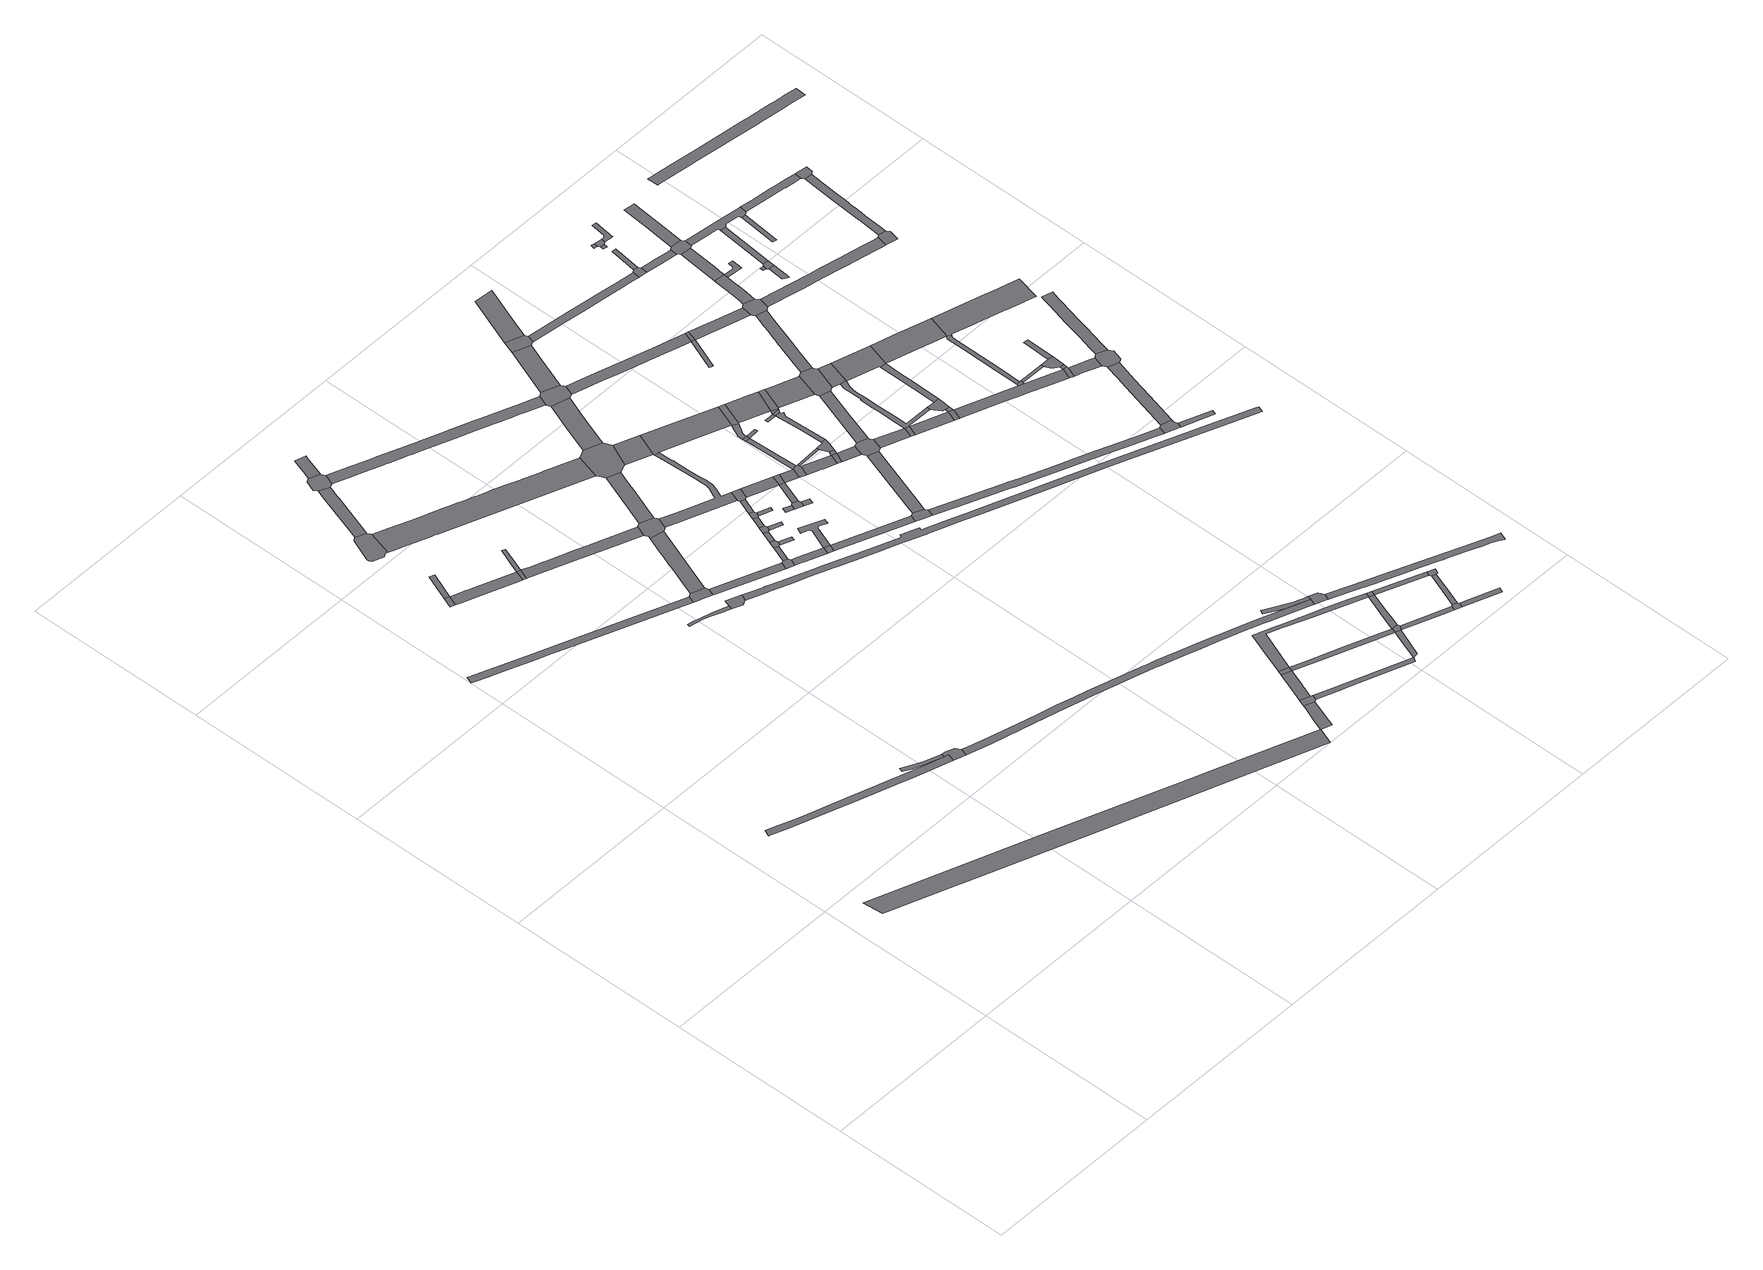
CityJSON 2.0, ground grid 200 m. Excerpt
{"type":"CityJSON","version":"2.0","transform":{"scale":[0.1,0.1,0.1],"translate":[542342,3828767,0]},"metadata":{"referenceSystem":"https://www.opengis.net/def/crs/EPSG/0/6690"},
"CityObjects":{
"road1":{"type":"Road","attributes":{"RoadStructureAttribute.sectionType":"1"},"geometry":[{"type":"MultiSurface","lod":"1","boundaries":[[[0,1,2,3,4,5,6,7,8,9,10,11,12,13,14,15,16,17,18]]]}]},
"road2":{"type":"Road","geometry":[{"type":"MultiSurface","lod":"1","boundaries":[[[19,20,21,22,23,24,25,26,27]]]}]},
"road3":{"type":"Road","geometry":[{"type":"MultiSurface","lod":"1","boundaries":[[[28,29,30,31]]]}]},
"road4":{"type":"Road","attributes":{"RoadStructureAttribute.sectionType":"1"},"geometry":[{"type":"MultiSurface","lod":"1","boundaries":[[[32,33,34,35,36,37,38,39,40,41,42]]]}]},
"road5":{"type":"Road","attributes":{"RoadStructureAttribute.sectionType":"1"},"geometry":[{"type":"MultiSurface","lod":"1","boundaries":[[[43,44,45,46,47,48,49,50,51,52,53,54,55,56,57,58,59,60,61,62]]]}]},
"road6":{"type":"Road","attributes":{"RoadStructureAttribute.sectionType":"1"},"geometry":[{"type":"MultiSurface","lod":"1","boundaries":[[[63,64,28,31]]]}]},
"road7":{"type":"Road","geometry":[{"type":"MultiSurface","lod":"1","boundaries":[[[65,66,27,26,18,17,67,68,69]]]}]},
"road8":{"type":"Road","attributes":{"RoadStructureAttribute.sectionType":"1"},"geometry":[{"type":"MultiSurface","lod":"1","boundaries":[[[70,71,72,73,74,31,30,75,76,77,78,79]]]}]},
"road9":{"type":"Road","geometry":[{"type":"MultiSurface","lod":"1","boundaries":[[[80,81,82,83,84,85,86,87,88,89,90,91,92,93,94,95,96]]]}]},
"road10":{"type":"Road","geometry":[{"type":"MultiSurface","lod":"1","boundaries":[[[79,78,97,98]]]}]},
"road11":{"type":"Road","attributes":{"RoadStructureAttribute.sectionType":"1"},"geometry":[{"type":"MultiSurface","lod":"1","boundaries":[[[99,100,80,96,101,102,103,104,105]]]}]},
"road12":{"type":"Road","attributes":{"RoadStructureAttribute.sectionType":"1"},"geometry":[{"type":"MultiSurface","lod":"1","boundaries":[[[106,107,108,109,110,111,79,98]]]}]},
"road13":{"type":"Road","geometry":[{"type":"MultiSurface","lod":"1","boundaries":[[[112,113,114,115,116,117,118,119,120,121,122,123,124,125]]]}]},
"road14":{"type":"Road","geometry":[{"type":"MultiSurface","lod":"1","boundaries":[[[126,127,128,129,99,105,130,131,132]]]}]},
"road15":{"type":"Road","attributes":{"RoadStructureAttribute.sectionType":"1"},"geometry":[{"type":"MultiSurface","lod":"1","boundaries":[[[133,134,135,126,132,136,137,138]]]}]},
"road16":{"type":"Road","geometry":[{"type":"MultiSurface","lod":"1","boundaries":[[[139,140,62,61,141,142,143,144,145,146]]]}]},
"road17":{"type":"Road","attributes":{"RoadStructureAttribute.sectionType":"1"},"geometry":[{"type":"MultiSurface","lod":"1","boundaries":[[[147,148,149,150,151,152,153,154,155,98,97,156,157,158,159]]]}]},
"road18":{"type":"Road","geometry":[{"type":"MultiSurface","lod":"1","boundaries":[[[160,125,124,161,162,163,164,165]]]}]},
"road19":{"type":"Road","attributes":{"RoadStructureAttribute.sectionType":"1"},"geometry":[{"type":"MultiSurface","lod":"1","boundaries":[[[166,167,168,169,170,171,172,173,174,175,176,177,178,179,180,181,182,183,184,185,186,187,188,189,93,92,190,191,192,193,194,195,196,197,198,199]]]}]},
"road20":{"type":"Road","attributes":{"RoadStructureAttribute.sectionType":"1"},"geometry":[{"type":"MultiSurface","lod":"1","boundaries":[[[200,201,202,203,204,205,206,207,139,146,208,209]]]}]},
"road21":{"type":"Road","attributes":{"RoadStructureAttribute.sectionType":"1"},"geometry":[{"type":"MultiSurface","lod":"1","boundaries":[[[210,145,144,211,212,213]]]}]},
"road22":{"type":"Road","geometry":[{"type":"MultiSurface","lod":"1","boundaries":[[[214,215,216,159,158,217,218,219,200,209,220,221,222,223,224,225,226]]]}]},
"road23":{"type":"Road","geometry":[{"type":"MultiSurface","lod":"1","boundaries":[[[227,213,212,228,229,230,231]]]}]},
"road24":{"type":"Road","attributes":{"RoadStructureAttribute.sectionType":"1"},"geometry":[{"type":"MultiSurface","lod":"1","boundaries":[[[232,233,234,235,236,237,238,239,240,241,242,243,244,245,246,247,248,249,250,251,252,131,130,253,254,255,256,257,258,259,260,261,262,263,264,265,266,267,268,269,270,271,272,273,274,275,276,277,278]]]}]},
"road25":{"type":"Road","attributes":{"RoadStructureAttribute.sectionType":"1"},"geometry":[{"type":"MultiSurface","lod":"1","boundaries":[[[279,280,281,282,283,284,285,286,287,288,289,290,291,292,293,294,295,296,297,298,299,300,301,69,68,302,303,304,305,306,307,308,309,310,311,312,313,314,315,316,317,318,319,320,321,322,323,324,325,326]]]}]},
"road26":{"type":"Road","attributes":{"RoadStructureAttribute.sectionType":"1"},"geometry":[{"type":"MultiSurface","lod":"1","boundaries":[[[327,328,329,227,231,330,331]]]}]},
"road27":{"type":"Road","attributes":{"RoadStructureAttribute.sectionType":"1"},"geometry":[{"type":"MultiSurface","lod":"1","boundaries":[[[332,333,214,226,334,335,336,337,338]]]}]},
"road28":{"type":"Road","attributes":{"RoadStructureAttribute.sectionType":"1"},"geometry":[{"type":"MultiSurface","lod":"1","boundaries":[[[339,340,341,229,228,342,343,344,345]]]}]},
"road29":{"type":"Road","geometry":[{"type":"MultiSurface","lod":"1","boundaries":[[[346,327,331,347,348,349]]]}]},
"road30":{"type":"Road","attributes":{"RoadStructureAttribute.sectionType":"1"},"geometry":[{"type":"MultiSurface","lod":"1","boundaries":[[[350,346,349,351,352]]]}]},
"road31":{"type":"Road","geometry":[{"type":"MultiSurface","lod":"1","boundaries":[[[353,354,355,348,347]]]}]},
"road32":{"type":"Road","geometry":[{"type":"MultiSurface","lod":"1","boundaries":[[[356,350,352,357,358,359]]]}]},
"road33":{"type":"Road","attributes":{"RoadStructureAttribute.sectionType":"1"},"geometry":[{"type":"MultiSurface","lod":"1","boundaries":[[[360,361,362,42,363,364,365,366]]]}]},
"road34":{"type":"Road","geometry":[{"type":"MultiSurface","lod":"1","boundaries":[[[345,344,367,368]]]}]},
"road35":{"type":"Road","attributes":{"RoadStructureAttribute.sectionType":"1"},"geometry":[{"type":"MultiSurface","lod":"1","boundaries":[[[369,370,371,372,373,374,375,376,377,378,379,380,381,382,383,384,385,386,387,388,389,390,391,392,223,222,393,394,395]]]}]},
"road36":{"type":"Road","attributes":{"RoadStructureAttribute.sectionType":"1"},"geometry":[{"type":"MultiSurface","lod":"1","boundaries":[[[396,397,356,359,398,399]]]}]},
"road37":{"type":"Road","geometry":[{"type":"MultiSurface","lod":"1","boundaries":[[[400,401,402,358,357]]]}]},
"road38":{"type":"Road","geometry":[{"type":"MultiSurface","lod":"1","boundaries":[[[403,396,399,404,405,406]]]}]},
"road39":{"type":"Road","geometry":[{"type":"MultiSurface","lod":"1","boundaries":[[[407,360,366,408,409,410]]]}]},
"road40":{"type":"Road","geometry":[{"type":"MultiSurface","lod":"1","boundaries":[[[411,412,199,198,413,414,332,338,415,416,417,418,419]]]}]},
"road41":{"type":"Road","attributes":{"RoadStructureAttribute.sectionType":"1"},"geometry":[{"type":"MultiSurface","lod":"1","boundaries":[[[420,403,406,421]]]}]},
"road42":{"type":"Road","attributes":{"RoadStructureAttribute.sectionType":"1"},"geometry":[{"type":"MultiSurface","lod":"1","boundaries":[[[422,423,424,425,426,427,428,429,430,431,432,433,434,435,345,368]]]}]},
"road43":{"type":"Road","geometry":[{"type":"MultiSurface","lod":"1","boundaries":[[[436,437,438,405,404]]]}]},
"road44":{"type":"Road","attributes":{"RoadStructureAttribute.sectionType":"1"},"geometry":[{"type":"MultiSurface","lod":"1","boundaries":[[[439,440,441,442,407,410,443,444,445,446]]]}]},
"road45":{"type":"Road","geometry":[{"type":"MultiSurface","lod":"1","boundaries":[[[395,394,420,421,447,448,449]]]}]},
"road46":{"type":"Road","attributes":{"RoadStructureAttribute.sectionType":"1"},"geometry":[{"type":"MultiSurface","lod":"1","boundaries":[[[450,451,452,453,454]]]}]},
"road47":{"type":"Road","attributes":{"RoadStructureAttribute.sectionType":"1"},"geometry":[{"type":"MultiSurface","lod":"1","boundaries":[[[455,368,367,456,457,458]]]}]},
"road48":{"type":"Road","geometry":[{"type":"MultiSurface","lod":"1","boundaries":[[[417,416,459,460,461,462]]]}]},
"road49":{"type":"Road","geometry":[{"type":"MultiSurface","lod":"1","boundaries":[[[463,439,446,464]]]}]},
"road50":{"type":"Road","geometry":[{"type":"MultiSurface","lod":"1","boundaries":[[[465,466,467,454,453,468,469,470]]]}]},
"road51":{"type":"Road","attributes":{"RoadStructureAttribute.sectionType":"1"},"geometry":[{"type":"MultiSurface","lod":"1","boundaries":[[[449,448,471,472,473]]]}]},
"road52":{"type":"Road","geometry":[{"type":"MultiSurface","lod":"1","boundaries":[[[474,475,476,469,468]]]}]},
"road53":{"type":"Road","attributes":{"RoadStructureAttribute.sectionType":"1"},"geometry":[{"type":"MultiSurface","lod":"1","boundaries":[[[477,478,479,411,419,480,481,482,483,484]]]}]},
"road54":{"type":"Road","attributes":{"RoadStructureAttribute.sectionType":"1"},"geometry":[{"type":"MultiSurface","lod":"1","boundaries":[[[472,465,470,485]]]}]},
"road55":{"type":"Road","geometry":[{"type":"MultiSurface","lod":"1","boundaries":[[[473,472,485,486]]]}]},
"road56":{"type":"Road","attributes":{"RoadStructureAttribute.sectionType":"1"},"geometry":[{"type":"MultiSurface","lod":"1","boundaries":[[[487,488,489,490,409,408,491,492,493,494,495,496,497]]]}]},
"road57":{"type":"Road","attributes":{"RoadStructureAttribute.sectionType":"1"},"geometry":[{"type":"MultiSurface","lod":"1","boundaries":[[[498,486,485,499,500,501]]]}]},
"road58":{"type":"Road","geometry":[{"type":"MultiSurface","lod":"1","boundaries":[[[502,503,278,277,504,477,484,505,506,507,508,509,510]]]}]},
"road59":{"type":"Road","geometry":[{"type":"MultiSurface","lod":"1","boundaries":[[[511,458,457,512,513,514,515,516,517]]]}]},
"road60":{"type":"Road","geometry":[{"type":"MultiSurface","lod":"1","boundaries":[[[518,519,501,500,520,521,522,523]]]}]},
"road61":{"type":"Road","attributes":{"RoadStructureAttribute.sectionType":"1"},"geometry":[{"type":"MultiSurface","lod":"1","boundaries":[[[462,461,460,459,380,379,524,525,526,527]]]}]},
"road62":{"type":"Road","attributes":{"RoadStructureAttribute.sectionType":"1"},"geometry":[{"type":"MultiSurface","lod":"1","boundaries":[[[528,529,530,464,446,531,532,533,534,535]]]}]},
"road63":{"type":"Road","attributes":{"RoadStructureAttribute.sectionType":"1"},"geometry":[{"type":"MultiSurface","lod":"1","boundaries":[[[536,537,538,539,540,541,501,519]]]}]},
"road64":{"type":"Road","attributes":{"RoadStructureAttribute.sectionType":"1"},"geometry":[{"type":"MultiSurface","lod":"1","boundaries":[[[522,521,542,543,544,545,546,547]]]}]},
"road65":{"type":"Road","attributes":{"RoadStructureAttribute.sectionType":"1"},"geometry":[{"type":"MultiSurface","lod":"1","boundaries":[[[548,549,502,510,550,551]]]}]},
"road66":{"type":"Road","geometry":[{"type":"MultiSurface","lod":"1","boundaries":[[[552,538,537,553]]]}]},
"road67":{"type":"Road","attributes":{"RoadStructureAttribute.sectionType":"1"},"geometry":[{"type":"MultiSurface","lod":"1","boundaries":[[[554,518,523,555]]]}]},
"road68":{"type":"Road","attributes":{"RoadStructureAttribute.sectionType":"1"},"geometry":[{"type":"MultiSurface","lod":"1","boundaries":[[[526,556,557,558,552,553,559,560,561,562,563]]]}]},
"road69":{"type":"Road","attributes":{"function":"1","RoadStructureAttribute.sectionType":"6"},"geometry":[{"type":"MultiSurface","lod":"1","boundaries":[[[564,565,566,567,568,569,570,571,463,464,572,573,574,575,576,577,578]]]}]},
"road70":{"type":"Road","attributes":{"RoadStructureAttribute.sectionType":"1"},"geometry":[{"type":"MultiSurface","lod":"1","boundaries":[[[579,580,511,517,581,582]]]}]},
"road71":{"type":"Road","geometry":[{"type":"MultiSurface","lod":"1","boundaries":[[[583,584,553,537]]]}]},
"road72":{"type":"Road","geometry":[{"type":"MultiSurface","lod":"1","boundaries":[[[547,546,585,586]]]}]},
"road73":{"type":"Road","attributes":{"RoadStructureAttribute.sectionType":"1"},"geometry":[{"type":"MultiSurface","lod":"1","boundaries":[[[587,547,586,588]]]}]},
"road74":{"type":"Road","geometry":[{"type":"MultiSurface","lod":"1","boundaries":[[[589,590,591,592,593,594,595,596,597,326,598]]]}]},
"road75":{"type":"Road","geometry":[{"type":"MultiSurface","lod":"1","boundaries":[[[527,526,563,599,600]]]}]},
"road76":{"type":"Road","geometry":[{"type":"MultiSurface","lod":"1","boundaries":[[[601,548,551,602,603,604,605,606]]]}]},
"road77":{"type":"Road","geometry":[{"type":"MultiSurface","lod":"1","boundaries":[[[607,608,609,610,611,554,555,587,588]]]}]},
"road78":{"type":"Road","attributes":{"RoadStructureAttribute.sectionType":"1"},"geometry":[{"type":"MultiSurface","lod":"1","boundaries":[[[586,585,612,613]]]}]},
"road79":{"type":"Road","attributes":{"RoadStructureAttribute.sectionType":"1"},"geometry":[{"type":"MultiSurface","lod":"1","boundaries":[[[534,614,497,615,616,617]]]}]},
"road80":{"type":"Road","attributes":{"RoadStructureAttribute.sectionType":"1"},"geometry":[{"type":"MultiSurface","lod":"1","boundaries":[[[618,619,620,621,622,623,624,625,626,627,628,629,630,631,632,633,634,635,636,637,638,639,640,641,642,643,644,645,646,647,648,649,650,165,164,651,652,653,654,655,656,657,658,659,660,661,662,663,664,665,666,667,668,669,670,671,672,673,674]]]}]},
"road81":{"type":"Road","geometry":[{"type":"MultiSurface","lod":"1","boundaries":[[[675,676,677,678]]]}]},
"road82":{"type":"Road","attributes":{"RoadStructureAttribute.sectionType":"1"},"geometry":[{"type":"MultiSurface","lod":"1","boundaries":[[[679,680,681,682,683,678,684,610,609]]]}]},
"road83":{"type":"Road","geometry":[{"type":"MultiSurface","lod":"1","boundaries":[[[535,534,617,685,686]]]}]},
"road84":{"type":"Road","attributes":{"RoadStructureAttribute.sectionType":"1"},"geometry":[{"type":"MultiSurface","lod":"1","boundaries":[[[687,600,599,688,689]]]}]},
"road85":{"type":"Road","geometry":[{"type":"MultiSurface","lod":"1","boundaries":[[[690,691,613,612,692,693,579,582,694,695,696,697,698]]]}]},
"road86":{"type":"Road","geometry":[{"type":"MultiSurface","lod":"1","boundaries":[[[699,598,326,325,700,701,702]]]}]},
"road87":{"type":"Road","attributes":{"RoadStructureAttribute.sectionType":"1"},"geometry":[{"type":"MultiSurface","lod":"1","boundaries":[[[703,704,705,508,507,706,707,708,709,710,711,712,713,714,715,716,717]]]}]},
"road88":{"type":"Road","geometry":[{"type":"MultiSurface","lod":"1","boundaries":[[[675,678,683,718,719]]]}]},
"road89":{"type":"Road","attributes":{"RoadStructureAttribute.sectionType":"1"},"geometry":[{"type":"MultiSurface","lod":"1","boundaries":[[[688,675,719,720]]]}]},
"road90":{"type":"Road","attributes":{"RoadStructureAttribute.sectionType":"1"},"geometry":[{"type":"MultiSurface","lod":"1","boundaries":[[[721,722,601,606,723,724,725,726]]]}]},
"road91":{"type":"Road","attributes":{"function":"1","RoadStructureAttribute.sectionType":"6"},"geometry":[{"type":"MultiSurface","lod":"1","boundaries":[[[577,727,728,535,686,729,730,731]]]}]},
"road92":{"type":"Road","geometry":[{"type":"MultiSurface","lod":"1","boundaries":[[[689,688,720,732,733]]]}]},
"road93":{"type":"Road","attributes":{"RoadStructureAttribute.sectionType":"1"},"geometry":[{"type":"MultiSurface","lod":"1","boundaries":[[[696,695,734,735]]]}]},
"road94":{"type":"Road","attributes":{"RoadStructureAttribute.sectionType":"1"},"geometry":[{"type":"MultiSurface","lod":"1","boundaries":[[[736,685,617,737,738,739]]]}]},
"road95":{"type":"Road","attributes":{"RoadStructureAttribute.sectionType":"1"},"geometry":[{"type":"MultiSurface","lod":"1","boundaries":[[[740,741,742,743,690,698,744,745,746,747]]]}]},
"road96":{"type":"Road","geometry":[{"type":"MultiSurface","lod":"1","boundaries":[[[578,577,731,748]]]}]},
"road97":{"type":"Road","attributes":{"RoadStructureAttribute.sectionType":"1"},"geometry":[{"type":"MultiSurface","lod":"1","boundaries":[[[749,733,732,750,751]]]}]},
"road98":{"type":"Road","geometry":[{"type":"MultiSurface","lod":"1","boundaries":[[[735,734,752,753]]]}]},
"road99":{"type":"Road","attributes":{"RoadStructureAttribute.sectionType":"1"},"geometry":[{"type":"MultiSurface","lod":"1","boundaries":[[[754,755,756,757,758,759,760,761,762,763,764,516,515,765,766,767,768,769,770,771,772,773,774,775,776,777,778,779,780]]]}]},
"road100":{"type":"Road","attributes":{"RoadStructureAttribute.sectionType":"1"},"geometry":[{"type":"MultiSurface","lod":"1","boundaries":[[[716,781,782,783,784]]]}]},
"road101":{"type":"Road","geometry":[{"type":"MultiSurface","lod":"1","boundaries":[[[785,739,738,786,787,788]]]}]},
"road102":{"type":"Road","attributes":{"RoadStructureAttribute.sectionType":"1"},"geometry":[{"type":"MultiSurface","lod":"1","boundaries":[[[789,790,791,792,793,794,604,603,795,796,797,798,799,800,801,802,803,804]]]}]},
"road103":{"type":"Road","geometry":[{"type":"MultiSurface","lod":"1","boundaries":[[[805,748,731,806,807,808]]]}]},
"road104":{"type":"Road","attributes":{"RoadStructureAttribute.sectionType":"1"},"geometry":[{"type":"MultiSurface","lod":"1","boundaries":[[[809,753,752,810,811,812]]]}]},
"road105":{"type":"Road","geometry":[{"type":"MultiSurface","lod":"1","boundaries":[[[813,814,815,751,750,816,740,747,817,818,819,820,821,822]]]}]},
"road106":{"type":"Road","geometry":[{"type":"MultiSurface","lod":"1","boundaries":[[[717,716,784,823,824]]]}]},
"road107":{"type":"Road","attributes":{"function":"1","RoadStructureAttribute.sectionType":"6"},"geometry":[{"type":"MultiSurface","lod":"1","boundaries":[[[825,826,785,788,827,828]]]}]},
"road108":{"type":"Road","attributes":{"RoadStructureAttribute.sectionType":"1"},"geometry":[{"type":"MultiSurface","lod":"1","boundaries":[[[829,830,831,832,833,834,835,735,753,836,837,838,839,840,841,842,843,844,845,846]]]}]},
"road109":{"type":"Road","attributes":{"RoadStructureAttribute.sectionType":"1"},"geometry":[{"type":"MultiSurface","lod":"1","boundaries":[[[847,787,786,848,849,850]]]}]},
"road110":{"type":"Road","geometry":[{"type":"MultiSurface","lod":"1","boundaries":[[[819,818,829,846,851]]]}]},
"road111":{"type":"Road","geometry":[{"type":"MultiSurface","lod":"1","boundaries":[[[812,811,852,853]]]}]},
"road112":{"type":"Road","geometry":[{"type":"MultiSurface","lod":"1","boundaries":[[[838,837,854,855,856,857,858,859]]]}]},
"road113":{"type":"Road","attributes":{"RoadStructureAttribute.sectionType":"1"},"geometry":[{"type":"MultiSurface","lod":"1","boundaries":[[[855,812,853,856]]]}]},
"road114":{"type":"Road","geometry":[{"type":"MultiSurface","lod":"1","boundaries":[[[808,807,825,828,860,861]]]}]},
"road115":{"type":"Road","attributes":{"RoadStructureAttribute.sectionType":"1"},"geometry":[{"type":"MultiSurface","lod":"1","boundaries":[[[862,863,864,865,866,867,702,701,868,869,870,871,872,873,874,875,876,877,878,879,880,881,882]]]}]},
"road116":{"type":"Road","attributes":{"RoadStructureAttribute.sectionType":"1"},"geometry":[{"type":"MultiSurface","lod":"1","boundaries":[[[883,824,823,884,885,886,887,888]]]}]},
"road117":{"type":"Road","attributes":{"RoadStructureAttribute.sectionType":"1"},"geometry":[{"type":"MultiSurface","lod":"1","boundaries":[[[889,890,891,892,893,894,895,896,897,813,822,898,899,900,901,902]]]}]},
"road118":{"type":"Road","attributes":{"RoadStructureAttribute.sectionType":"1"},"geometry":[{"type":"MultiSurface","lod":"1","boundaries":[[[903,904,905,859,858,906,907,908]]]}]},
"road119":{"type":"Road","geometry":[{"type":"MultiSurface","lod":"1","boundaries":[[[851,846,909,910,903,908,911]]]}]},
"road120":{"type":"Road","geometry":[{"type":"MultiSurface","lod":"1","boundaries":[[[912,804,803,913,914,915]]]}]},
"road121":{"type":"Road","geometry":[{"type":"MultiSurface","lod":"1","boundaries":[[[916,917,888,887,889,902,918,919,920,921,922,923]]]}]},
"road122":{"type":"Road","attributes":{"RoadStructureAttribute.sectionType":"1"},"geometry":[{"type":"MultiSurface","lod":"1","boundaries":[[[924,925,853,852,926,927,928,929,930,931,932,933,934,935,936]]]}]},
"road123":{"type":"Road","attributes":{"RoadStructureAttribute.sectionType":"1"},"geometry":[{"type":"MultiSurface","lod":"1","boundaries":[[[937,938,912,915]]]}]},
"road124":{"type":"Road","attributes":{"RoadStructureAttribute.sectionType":"1"},"geometry":[{"type":"MultiSurface","lod":"1","boundaries":[[[939,940,941,942]]]}]},
"road125":{"type":"Road","geometry":[{"type":"MultiSurface","lod":"1","boundaries":[[[943,944,945,946]]]}]},
"road126":{"type":"Road","attributes":{"RoadStructureAttribute.sectionType":"1"},"geometry":[{"type":"MultiSurface","lod":"1","boundaries":[[[947,948,949,950,951,952,953,954,955,916,923,956,957,958,959,960,961]]]}]},
"road127":{"type":"Road","geometry":[{"type":"MultiSurface","lod":"1","boundaries":[[[942,941,943,946,962,963]]]}]},
"road128":{"type":"Road","geometry":[{"type":"MultiSurface","lod":"1","boundaries":[[[964,965,936,935,966,967]]]}]},
"road129":{"type":"Road","attributes":{"RoadStructureAttribute.sectionType":"1"},"geometry":[{"type":"MultiSurface","lod":"1","boundaries":[[[968,969,970,971,914,913,972,973,974,975]]]}]},
"road130":{"type":"Road","geometry":[{"type":"MultiSurface","lod":"1","boundaries":[[[976,977,911,908,978,979,980,981]]]}]},
"road131":{"type":"Road","geometry":[{"type":"MultiSurface","lod":"1","boundaries":[[[982,983,780,779,984,985,986,987,988,989,990,991]]]}]},
"road132":{"type":"Road","attributes":{"RoadStructureAttribute.sectionType":"1"},"geometry":[{"type":"MultiSurface","lod":"1","boundaries":[[[992,993,994,963,962,995,996]]]}]},
"road133":{"type":"Road","attributes":{"RoadStructureAttribute.sectionType":"1"},"geometry":[{"type":"MultiSurface","lod":"1","boundaries":[[[997,998,947,961,999,1000,1001,1002,1003]]]}]},
"road134":{"type":"Road","attributes":{"RoadStructureAttribute.sectionType":"1"},"geometry":[{"type":"MultiSurface","lod":"1","boundaries":[[[980,1004,1005,1006,965,964,1007,1008,1009,1010]]]}]},
"road135":{"type":"Road","attributes":{"RoadStructureAttribute.sectionType":"1"},"geometry":[{"type":"MultiSurface","lod":"1","boundaries":[[[967,966,1011,1012]]]}]},
"road136":{"type":"Road","geometry":[{"type":"MultiSurface","lod":"1","boundaries":[[[1013,1014,1015,1016,1017,961,960]]]}]},
"road137":{"type":"Road","geometry":[{"type":"MultiSurface","lod":"1","boundaries":[[[1018,975,974,1019,1020,997,1003,1021,1022,1023,1024]]]}]},
"road138":{"type":"Road","attributes":{"RoadStructureAttribute.sectionType":"1"},"geometry":[{"type":"MultiSurface","lod":"1","boundaries":[[[1025,1026,988,987,1027,1028,1029]]]}]},
"road139":{"type":"Road","geometry":[{"type":"MultiSurface","lod":"1","boundaries":[[[933,932,1030,1031,1032]]]}]},
"road140":{"type":"Road","geometry":[{"type":"MultiSurface","lod":"1","boundaries":[[[1033,1034,1035,1036,1037,1038]]]}]},
"road141":{"type":"Road","attributes":{"RoadStructureAttribute.sectionType":"1"},"geometry":[{"type":"MultiSurface","lod":"1","boundaries":[[[1039,1040,1041,1042,1043,1044]]]}]},
"road142":{"type":"Road","geometry":[{"type":"MultiSurface","lod":"1","boundaries":[[[1012,1011,1045,1046,1047,1048,1049,1050]]]}]},
"road143":{"type":"Road","attributes":{"RoadStructureAttribute.sectionType":"1"},"geometry":[{"type":"MultiSurface","lod":"1","boundaries":[[[1051,1052,1053,982,991,1054,1055,1056]]]}]},
"road144":{"type":"Road","attributes":{"RoadStructureAttribute.sectionType":"1"},"geometry":[{"type":"MultiSurface","lod":"1","boundaries":[[[1047,933,1032,1048]]]}]},
"road145":{"type":"Road","attributes":{"RoadStructureAttribute.sectionType":"1"},"geometry":[{"type":"MultiSurface","lod":"1","boundaries":[[[1057,1038,1037,1039,1044,1058]]]}]},
"road146":{"type":"Road","attributes":{"RoadStructureAttribute.sectionType":"1"},"geometry":[{"type":"MultiSurface","lod":"1","boundaries":[[[1059,1060,1061,1062,1063,1018,1024,1064,1065]]]}]},
"road147":{"type":"Road","attributes":{"RoadStructureAttribute.sectionType":"1"},"geometry":[{"type":"MultiSurface","lod":"1","boundaries":[[[1066,1067,1068,1031,1030,1069,1070,1071,1072,1073]]]}]},
"road148":{"type":"Road","attributes":{"RoadStructureAttribute.sectionType":"1"},"geometry":[{"type":"MultiSurface","lod":"1","boundaries":[[[1074,1075,1050,1049]]]}]},
"road149":{"type":"Road","attributes":{"RoadStructureAttribute.sectionType":"1"},"geometry":[{"type":"MultiSurface","lod":"1","boundaries":[[[1076,1077,1078,1079,1080,1081,1082,920,919,1083,1084,1085,1086,1087,1088,1089,1090,1091,1092,1093,1094,1095,1096,1097,1098]]]}]},
"road150":{"type":"Road","attributes":{"RoadStructureAttribute.sectionType":"1"},"geometry":[{"type":"MultiSurface","lod":"1","boundaries":[[[1099,1057,1058,1100,1101]]]}]},
"road151":{"type":"Road","geometry":[{"type":"MultiSurface","lod":"1","boundaries":[[[1102,1103,1022,1021,1104,1105,1106,1107,1108,1099,1101,1109,1110,1111,1112,1113,1114,1115,1116,1117]]]}]},
"road152":{"type":"Road","geometry":[{"type":"MultiSurface","lod":"1","boundaries":[[[1118,1119,1073,1072,1120,1121,1051,1056,1122,1123,1124,1125,1126]]]}]},
"road153":{"type":"Road","attributes":{"RoadStructureAttribute.sectionType":"1"},"geometry":[{"type":"MultiSurface","lod":"1","boundaries":[[[1127,1128,1129,1130,1131,981,980,1010,1132,1133,1134,1135,1136,1137,1138,1139,1140,1141]]]}]},
"road154":{"type":"Road","attributes":{"RoadStructureAttribute.sectionType":"1"},"geometry":[{"type":"MultiSurface","lod":"1","boundaries":[[[1113,1142,1143,1144,1114]]]}]},
"road155":{"type":"Road","attributes":{"RoadStructureAttribute.sectionType":"1"},"geometry":[{"type":"MultiSurface","lod":"1","boundaries":[[[1145,1146,1147,1148,1149,1150,1118,1126,1151,1152,1153,1154,1155,1156,1157]]]}]},
"road156":{"type":"Road","geometry":[{"type":"MultiSurface","lod":"1","boundaries":[[[1158,1098,1097,1159,1160,1161,1162]]]}]},
"road157":{"type":"Road","attributes":{"RoadStructureAttribute.sectionType":"1"},"geometry":[{"type":"MultiSurface","lod":"1","boundaries":[[[1163,1164,1165,1166,1167,1117,1116,1168,1169,1170,1171,1172,1173,1174,1175]]]}]},
"road158":{"type":"Road","attributes":{"RoadStructureAttribute.sectionType":"1"},"geometry":[{"type":"MultiSurface","lod":"1","boundaries":[[[1176,1177,1178,1179,1180,1181,1182,1183,1184,1158,1162,1185,1186,1187,1188,1189,1190,1191,1192,1193,1194]]]}]},
"road159":{"type":"Road","geometry":[{"type":"MultiSurface","lod":"1","boundaries":[[[1195,1196,1175,1174,1197,1176,1194,1198,1199,1200,1201]]]}]},
"road160":{"type":"Road","attributes":{"RoadStructureAttribute.sectionType":"1"},"geometry":[{"type":"MultiSurface","lod":"1","boundaries":[[[1202,1203,1204,1205,1206,1207,1208,1209,1210,1211,1212,1213,1214,1215,1216,1217,1218,1219,1220,1221,1222,1223,1224,1225,1226,1227,1228]]]}]}
},
"vertices":[
[2013,2584,0],[1501,2747,0],[1118,2869,0],[826,2963,0],[705,3004,0],[541,3065,0],[413,3112,0],[386,3040,0],[406,3033,0],[566,2975,0],[775,2901,0],[1021,2820,0],[1236,2745,0],[1447,2681,0],[1654,2612,0],[1827,2556,0],[2007,2501,0],[2244,2426,0],[2269,2507,0],
[2065,2616,0],[2013,2638,0],[1837,2723,0],[1823,2680,0],[1915,2634,0],[1994,2600,0],[2105,2563,0],[2223,2523,0],[2235,2559,0],
[649,7308,0],[608,7196,0],[659,7177,0],[701,7288,0],
[3837,535,0],[3441,681,0],[2164,1151,0],[324,1815,0],[346,1589,0],[1107,1312,0],[1134,1302,0],[2221,908,0],[2553,786,0],[4747,5,0],[4811,183,0],
[1657,5847,0],[997,6101,0],[709,6211,0],[682,6221,0],[52,6462,0],[37,6468,0],[9,6394,0],[23,6388,0],[25,6388,0],[190,6323,0],[239,6305,0],[371,6255,0],[439,6229,0],[586,6172,0],[681,6136,0],[738,6115,0],[820,6083,0],[998,6013,0],[2151,5571,0],[2180,5647,0],
[817,7578,0],[766,7599,0],
[2372,2522,0],[2275,2555,0],[2331,2399,0],[2377,2385,0],[2401,2467,0],
[1054,7156,0],[986,7181,0],[934,7201,0],[898,7214,0],[847,7233,0],[714,7156,0],[988,7054,0],[1280,6944,0],[1311,6932,0],[1353,7044,0],
[683,8445,0],[679,8442,0],[657,8429,0],[643,8421,0],[541,8168,0],[550,8148,0],[562,8125,0],[563,8122,0],[675,8077,0],[676,8079,0],[701,8092,0],[720,8101,0],[743,8092,0],[816,8356,0],[809,8372,0],[796,8400,0],[797,8403,0],
[1349,6918,0],[1392,7029,0],
[901,9099,0],[874,9016,0],[960,8894,0],[969,8921,0],[988,8979,0],[993,8996,0],[1009,9046,0],
[1444,7170,0],[1497,7313,0],[1481,7321,0],[1465,7330,0],[1464,7328,0],[1408,7184,0],
[2248,5324,0],[2165,5351,0],[2053,5386,0],[1980,5403,0],[1908,5421,0],[1903,5406,0],[1900,5391,0],[1973,5374,0],[2057,5354,0],[2119,5334,0],[2235,5287,0],[2298,5262,0],[2322,5252,0],[2339,5296,0],
[961,9272,0],[956,9270,0],[919,9252,0],[877,9141,0],[1054,9067,0],[1096,9180,0],[1073,9227,0],
[1044,9521,0],[993,9369,0],[965,9288,0],[1074,9231,0],[1154,9469,0],[1159,9483,0],
[2217,5665,0],[2215,5664,0],[2219,5546,0],[2224,5543,0],[2305,5512,0],[2342,5499,0],[2371,5575,0],[2360,5616,0],
[2049,6783,0],[1952,6819,0],[1908,6836,0],[1851,6857,0],[1684,6920,0],[1644,6935,0],[1611,6947,0],[1488,6993,0],[1410,7023,0],[1809,6745,0],[2172,6608,0],[2487,6490,0],[2528,6603,0],
[2366,5365,0],[2350,5241,0],[2436,5207,0],[2488,5233,0],[2492,5235,0],[2519,5304,0],
[2636,7669,0],[2556,7699,0],[2514,7715,0],[2442,7742,0],[2307,7793,0],[2245,7817,0],[2116,7865,0],[1971,7920,0],[1949,7928,0],[1917,7940,0],[1836,7970,0],[1815,7978,0],[1720,8014,0],[1664,8035,0],[1659,8037,0],[1569,8071,0],[1500,8097,0],[1426,8125,0],[1374,8145,0],[1351,8153,0],[1273,8182,0],[1195,8212,0],[1073,8258,0],[975,8295,0],[800,8071,0],[978,8003,0],[1012,7990,0],[1088,7962,0],[1092,7960,0],[1168,7931,0],[1199,7921,0],[1221,7912,0],[2761,7331,0],[2835,7595,0],
[2498,6417,0],[2430,6236,0],[2405,6168,0],[2364,6059,0],[2342,5999,0],[2273,5813,0],[2255,5765,0],[2221,5674,0],[2366,5633,0],[2648,6385,0],
[2386,5569,0],[2357,5493,0],[3045,5229,0],[3074,5305,0],
[2574,6623,0],[2574,6621,0],[2530,6604,0],[2488,6489,0],[2508,6443,0],[2507,6440,0],[2651,6386,0],[2678,6402,0],[2694,6412,0],[2735,6525,0],[2728,6544,0],[2717,6569,0],[2716,6571,0],
[3103,5315,0],[3134,5195,0],[3163,5270,0],[3151,5298,0],[3151,5299,0],
[2957,8478,0],[2846,8520,0],[2824,8528,0],[2785,8543,0],[2600,8613,0],[2527,8641,0],[2422,8680,0],[2294,8728,0],[2269,8738,0],[2260,8741,0],[2091,8804,0],[2049,8820,0],[2043,8822,0],[2021,8830,0],[2001,8838,0],[1676,8960,0],[1595,8991,0],[1575,8998,0],[1472,9037,0],[1335,9090,0],[1270,9114,0],[1214,9007,0],[1229,9001,0],[1369,8948,0],[1532,8886,0],[1600,8861,0],[1608,8858,0],[1753,8803,0],[1796,8787,0],[1835,8772,0],[1890,8752,0],[1943,8731,0],[2001,8710,0],[2235,8622,0],[2250,8616,0],[2379,8567,0],[2442,8544,0],[2564,8498,0],[2627,8474,0],[2698,8448,0],[2748,8429,0],[2804,8408,0],[2810,8405,0],[2899,8372,0],[2914,8366,0],[3130,8284,0],[3173,8397,0],
[5890,1410,0],[5731,1468,0],[5406,1586,0],[5330,1613,0],[5280,1631,0],[5083,1698,0],[4893,1762,0],[4784,1797,0],[4673,1832,0],[4450,1903,0],[4365,1929,0],[4308,1946,0],[4269,1958,0],[4236,1967,0],[4148,1994,0],[3948,2049,0],[3738,2109,0],[3601,2145,0],[3414,2195,0],[3206,2248,0],[2992,2302,0],[2683,2382,0],[2463,2446,0],[2635,2310,0],[2964,2230,0],[3345,2134,0],[3732,2031,0],[4001,1956,0],[4219,1894,0],[4303,1869,0],[4371,1849,0],[4379,1847,0],[4425,1832,0],[4497,1810,0],[4666,1757,0],[4851,1696,0],[4853,1695,0],[5030,1639,0],[5216,1576,0],[5341,1533,0],[5404,1510,0],[5468,1486,0],[5524,1465,0],[5717,1395,0],[5874,1338,0],[5883,1335,0],[5966,1303,0],[5992,1373,0],
[3168,5489,0],[3155,5455,0],[3113,5343,0],[3161,5325,0],[3216,5471,0],
[2805,7241,0],[2700,6958,0],[2861,6959,0],[2872,6989,0],[2915,7103,0],[2947,7190,0],[2948,7192,0],
[3301,5217,0],[3236,5242,0],[3233,5243,0],[3205,5168,0],[3223,5161,0],[3450,5074,0],[3479,5148,0],
[3198,5567,0],[3237,5472,0],[3252,5515,0],[3245,5549,0],
[3243,5687,0],[3289,5666,0],[3290,5669,0],
[3369,5419,0],[3378,5440,0],[3386,5461,0],
[3272,5763,0],[3310,5674,0],[3328,5716,0],[3319,5745,0],
[4930,501,0],[4914,457,0],[4854,299,0],[4924,141,0],[4969,268,0],[5015,399,0],[5037,461,0],
[3510,5051,0],[3539,5125,0],
[3337,6299,0],[3371,6382,0],[3395,6447,0],[3400,6477,0],[3400,6499,0],[3400,6532,0],[3394,6609,0],[3387,6754,0],[3381,6934,0],[3379,6964,0],[3374,7103,0],[3322,7101,0],[3328,6964,0],[3339,6794,0],[3349,6621,0],[3349,6546,0],[3350,6511,0],[3345,6476,0],[3338,6446,0],[3311,6381,0],[3282,6320,0],[3279,6321,0],[2980,6433,0],[2903,6462,0],[2889,6339,0],[3395,6149,0],[3438,6261,0],
[3317,5882,0],[3287,5804,0],[3363,5860,0],[3365,5864,0],
[3447,5621,0],[3455,5642,0],[3463,5663,0],
[3345,5957,0],[3382,5870,0],[3397,5913,0],[3392,5940,0],
[4959,577,0],[5065,474,0],[5085,530,0],[5064,537,0],
[2927,7637,0],[2853,7603,0],[2770,7314,0],[2804,7243,0],[3021,7219,0],[3043,7228,0],[3155,7474,0],[3147,7492,0],[3115,7566,0],
[3408,6122,0],[3455,6104,0],
[3631,5362,0],[3656,5370,0],[3738,5336,0],[3739,5336,0],[3749,5362,0],[3758,5388,0],[3502,5493,0],[3489,5463,0],[3475,5433,0],[3477,5432,0],[3561,5401,0],[3563,5391,0],[3565,5384,0],[3569,5366,0],
[3522,5818,0],[3529,5838,0],[3536,5859,0],
[5087,921,0],[5053,828,0],[5046,811,0],[5039,791,0],[5116,677,0],[5122,694,0],[5128,709,0],[5192,882,0],
[3457,6105,0],[3484,6116,0],[3526,6228,0],
[3602,5767,0],[3591,5740,0],[3581,5714,0],[3664,5682,0],[3685,5735,0],
[3899,4986,0],[4258,4764,0],[4295,4750,0],[4324,4823,0],
[3321,7123,0],[3396,7323,0],[3397,7324,0],[3416,7376,0],
[5106,969,0],[5208,931,0],
[3715,5753,0],[3703,5746,0],[3698,5743,0],[3755,5647,0],[3775,5701,0],[3772,5731,0],
[3616,6066,0],[3802,5996,0],[3844,6109,0],
[3841,5614,0],[3851,5642,0],[3860,5669,0],
[3149,8237,0],[3035,7930,0],[2940,7674,0],[3128,7603,0],[3222,7860,0],[3237,7899,0],[3249,7933,0],[3342,8181,0],
[3860,5974,0],
[3903,6087,0],
[5571,352,0],[5285,456,0],[5274,460,0],[5260,465,0],[5317,383,0],[5327,379,0],[5335,376,0],[5552,298,0],[6020,129,0],[6042,121,0],[6076,167,0],
[4033,6038,0],[3868,5971,0],[3999,5922,0],[4042,6035,0],
[3219,8425,0],[3186,8404,0],[3136,8270,0],[3374,8193,0],[3390,8198,0],[3393,8197,0],[3431,8311,0],[3423,8326,0],[3408,8355,0],
[4360,4840,0],[4310,4744,0],[4325,4738,0],[4381,4715,0],[4456,4685,0],[4486,4759,0],[4470,4794,0],
[4113,6045,0],[4092,6044,0],[4059,5899,0],[4070,5895,0],[4113,6008,0],[4114,6017,0],
[3734,6968,0],[4073,6841,0],[4082,6837,0],[4177,7090,0],
[6132,591,0],[5711,746,0],[5409,857,0],[5459,782,0],[5693,695,0],[6016,575,0],[6196,508,0],[6213,561,0],
[4082,6279,0],[4071,6601,0],[4019,6601,0],[4019,6586,0],[4028,6386,0],[4038,6156,0],
[4188,5851,0],[4197,5847,0],[4211,5842,0],[4235,5833,0],[4369,5783,0],[4411,5896,0],
[3423,8968,0],[3326,8710,0],[3539,8710,0],[3610,8898,0],
[4018,6638,0],[4068,6638,0],
[4388,6057,0],[4389,6029,0],
[4054,6781,0],[4032,6726,0],[4018,6698,0],[4066,6661,0],[4070,6676,0],[4078,6699,0],[4097,6734,0],[4139,6802,0],
[6237,1105,0],[5996,1199,0],[5855,1250,0],[5650,1325,0],[5544,1365,0],[5494,1384,0],[5290,1461,0],[5188,1189,0],[5264,1075,0],[5383,1381,0],[5539,1321,0],[5582,1304,0],[5844,1202,0],[6375,996,0],[6393,1042,0],
[4627,5645,0],[4378,4897,0],[4496,4873,0],[4739,5604,0],
[4189,6606,0],[4188,6643,0],
[4412,5767,0],[4463,5876,0],
[4430,5937,0],[4479,5920,0],
[5961,1427,0],[5900,1452,0],[5868,1464,0],[5648,1580,0],[5581,1620,0],[5558,1574,0],[5666,1507,0],[5753,1468,0],[5891,1413,0],[6002,1417,0],
[4146,6813,0],[4241,7066,0],
[3472,9101,0],[3643,8916,0],[3655,8914,0],[3679,8996,0],[3668,9014,0],[3660,9030,0],
[4512,6011,0],[4522,6053,0],[4526,6076,0],[4476,6074,0],[4476,6060,0],
[4607,5694,0],[4640,5809,0],
[6136,338,0],[6132,172,0],[6188,319,0],[6254,490,0],
[7503,3392,0],[7495,3395,0],[7038,3577,0],[6017,3973,0],[5895,4019,0],[5564,4143,0],[5368,4218,0],[5094,4321,0],[4755,4448,0],[4690,4473,0],[4562,4521,0],[4301,4619,0],[4266,4633,0],[4253,4637,0],[4258,4651,0],[4263,4666,0],[4258,4667,0],[4085,4732,0],[4072,4737,0],[4063,4714,0],[4061,4710,0],[4045,4716,0],[3701,4848,0],[3404,4963,0],[3306,5000,0],[3221,5033,0],[3047,5101,0],[2953,5136,0],[2808,5193,0],[2744,5218,0],[2732,5223,0],[2730,5220,0],[2594,5274,0],[2706,5151,0],[2725,5146,0],[2836,5103,0],[2970,5052,0],[3118,4995,0],[3357,4903,0],[3379,4895,0],[3566,4823,0],[3803,4732,0],[4032,4646,0],[4037,4644,0],[4049,4639,0],[4227,4571,0],[4241,4566,0],[4261,4559,0],[4430,4495,0],[4559,4447,0],[4791,4360,0],[5342,4151,0],[6017,3897,0],[6732,3621,0],[7238,3423,0],[7489,3324,0],[7515,3388,0],
[4441,6652,0],[4338,6649,0],[4339,6613,0],[4446,6617,0],
[4517,6288,0],[4502,6545,0],[4529,6591,0],[4496,6608,0],[4504,6620,0],[4464,6345,0],
[6291,531,0],[6281,557,0],
[4483,6975,0],[4464,6693,0],[4565,6944,0],
[4687,5829,0],[4660,5818,0],[4616,5674,0],[4628,5648,0],[4767,5618,0],[4784,5626,0],[4820,5743,0],[4812,5761,0],[4801,5789,0],
[6099,1381,0],[6083,1260,0],[6100,1253,0],[6125,1319,0],
[4376,8032,0],[4008,8141,0],[3698,8232,0],[3715,8103,0],[3891,8051,0],[3974,8026,0],[4166,7969,0],[4181,7965,0],[4190,7962,0],[4262,7943,0],[4606,7843,0],[4614,7841,0],[4627,7837,0],[4632,7836,0],[4674,7947,0],
[4511,6630,0],[4524,6653,0],
[4526,6657,0],
[3682,9661,0],[3533,9262,0],[3720,9190,0],[3777,9341,0],[3802,9406,0],[3892,9644,0],
[6294,778,0],[6229,604,0],[6300,613,0],[6350,757,0],[6427,977,0],
[4533,6668,0],[4628,6921,0],
[5081,5515,0],[5123,5628,0],
[6657,398,0],[6666,339,0],[6778,298,0],[6796,347,0],
[4906,6488,0],[4906,6487,0],[4798,6159,0],[4707,5889,0],[4821,5849,0],[4910,6122,0],[5019,6452,0],[5020,6454,0],
[6445,1022,0],
[4713,6889,0],[4888,6534,0],[4964,6795,0],
[5127,5498,0],[5170,5611,0],
[6493,3965,0],[6411,3997,0],[6015,4151,0],[5765,4246,0],[5743,4255,0],[5557,4328,0],[5391,4394,0],[5370,4402,0],[5247,4453,0],[5198,4473,0],[4501,4753,0],[4471,4679,0],[4680,4595,0],[5048,4451,0],[5167,4399,0],[5196,4387,0],[5246,4366,0],[5388,4309,0],[5389,4308,0],[5398,4305,0],[5681,4194,0],[6016,4068,0],[6382,3923,0],[6383,3923,0],[6582,3844,0],[6680,3805,0],[6702,3883,0],
[4495,7490,0],[4516,7481,0],[4537,7473,0],[4672,7822,0],
[6819,359,0],[6855,270,0],[6873,320,0],[6864,339,0],
[4927,8829,0],[4753,8852,0],[4552,8879,0],[4354,8905,0],[4146,8933,0],[3890,8968,0],[3860,8887,0],[4046,8863,0],[4266,8834,0],[4316,8827,0],[4489,8805,0],[4686,8779,0],[4850,8758,0],[4905,8751,0],[4926,8748,0],[4936,8828,0],
[6646,942,0],[6641,891,0],[6950,768,0],[6969,814,0],
[5171,5611,0],[5150,5489,0],[5506,5356,0],[5548,5469,0],
[5017,6817,0],[5016,6816,0],[4983,6803,0],[4895,6516,0],[5045,6466,0],[5064,6476,0],[5151,6733,0],[5142,6751,0],[5128,6778,0],[5129,6779,0],
[4673,7823,0],[4705,7938,0],
[6963,747,0],[6890,551,0],[6935,534,0],[7005,725,0],
[5151,6451,0],[5133,6385,0],[5133,6171,0],[5120,6172,0],[5121,6052,0],[5123,5919,0],[5122,5782,0],[5171,5620,0],[5461,5618,0],[5461,5650,0],[5175,5655,0],[5174,5775,0],[5172,5992,0],[5173,6172,0],[5169,6277,0],[5171,6317,0],[5183,6365,0],[5212,6434,0],
[6932,299,0],[6879,262,0],[7247,127,0],[7271,179,0],
[5286,6694,0],
[5558,5337,0],[5600,5449,0],
[5522,5513,0],[5552,5511,0],[5604,5508,0],[5608,5594,0],[5610,5647,0],[5555,5649,0],
[7031,730,0],[7051,781,0],
[7717,676,0],[7433,789,0],[7265,857,0],[7156,901,0],[6662,1101,0],[6392,1210,0],[6319,1164,0],[6548,1067,0],[6654,1025,0],[6762,982,0],[6989,890,0],[7155,823,0],[7199,805,0],[7244,787,0],[7481,692,0],[7557,660,0],[7618,637,0],[7643,628,0],[7708,595,0],[7768,559,0],[7801,642,0],
[4947,7869,0],[4673,7824,0],[5131,7693,0],[5206,7671,0],[5254,7658,0],[5274,7777,0],
[5280,7616,0],[5280,7615,0],[5230,7468,0],[5210,7408,0],[5175,7301,0],[5166,7275,0],[5153,7234,0],[5079,7011,0],[5069,6981,0],[5188,6966,0],[5194,6982,0],[5255,7164,0],[5348,7449,0],[5396,7588,0],
[5558,6316,0],[5558,6178,0],[5558,5911,0],[5617,5939,0],[5620,6142,0],[5624,6315,0],
[5215,6433,0],[5559,6334,0],[5698,6577,0],
[4967,8848,0],[5021,8735,0],[5031,8815,0],[5012,8842,0],
[5316,7808,0],[5275,7778,0],[5397,7589,0],[5438,7611,0],[5463,7728,0],[5460,7731,0],[5435,7762,0],[5432,7765,0],
[6106,5260,0],[6004,5299,0],[5632,5309,0],[6005,5170,0],[6117,5126,0],[6257,5074,0],[6398,5022,0],[6558,4960,0],[6619,4936,0],[6662,5050,0],[6661,5050,0],[6281,5194,0],[6229,5214,0],
[5052,9150,0],[5008,9156,0],
[4933,9349,0],[4927,9304,0],[4964,9299,0],[4970,9344,0],
[4982,9275,0],[4977,9237,0],[5021,9230,0],[5027,9268,0],
[5357,8198,0],[5355,8177,0],[5351,8132,0],[5351,8130,0],[5337,7981,0],[5334,7953,0],[5326,7880,0],[5321,7836,0],[5320,7833,0],[5446,7882,0],[5454,7954,0],[5463,8054,0],[5467,8083,0],[5473,8141,0],[5478,8186,0],
[5051,9288,0],[5057,9332,0],
[6279,5241,0],[6234,5235,0],[6289,5211,0],[6290,5241,0],
[5328,8775,0],[5174,8796,0],[5173,8796,0],[5151,8799,0],[5121,8722,0],[5163,8717,0],[5377,8689,0],[5384,8768,0],
[6220,6427,0],[5992,6493,0],[5995,6211,0],[6165,6161,0],[6265,6133,0],[6339,6393,0],
[6736,3903,0],[6731,3900,0],[6739,3783,0],[6765,3774,0],[6771,3772,0],[6837,3748,0],[6856,3800,0],[6853,3814,0],[6845,3842,0],[6853,3873,0],
[5134,9515,0],[5111,9346,0],[5086,9329,0],[5147,9275,0],[5179,9509,0],
[5403,8655,0],[5379,8422,0],[5480,8216,0],[5484,8255,0],[5487,8277,0],[5491,8327,0],[5522,8642,0],
[6241,6105,0],[6240,5900,0],[6237,5505,0],[6282,5483,0],[6286,5836,0],[6286,6088,0],[6299,6105,0],
[6572,5209,0],[6572,5238,0],
[5652,8126,0],[5662,8248,0],[5612,8253,0],[5606,8195,0],[5583,8177,0],
[5415,8791,0],[5381,8689,0],[5404,8657,0],[5551,8666,0],[5559,8746,0],[5558,8746,0],[5536,8779,0],
[6866,3797,0],[6864,3798,0],[6847,3744,0],[7175,3625,0],[7193,3671,0],
[6666,4918,0],[6709,5031,0],[6710,5047,0],
[5762,7995,0],[5759,7995,0],[5758,7975,0],[5757,7955,0],[5792,7948,0],[5799,7990,0],
[5813,7931,0],[5795,7756,0],[5794,7753,0],[5852,7716,0],[5856,7750,0],[5873,7925,0],
[6600,5154,0],[6623,5122,0],[6668,5092,0],[6713,5090,0],[6722,5233,0],[6667,5237,0],
[6960,4762,0],[6918,4601,0],[6883,4470,0],[6948,4239,0],[7008,4471,0],[7076,4725,0],
[5822,8013,0],[5881,8007,0],
[5480,9434,0],[5467,9310,0],[5451,9140,0],[5432,8951,0],[5416,8791,0],[5559,9007,0],[5600,9417,0],
[6926,4949,0],[6773,5007,0],[6712,5030,0],[6722,4897,0],[6772,4878,0],[6856,4846,0],[6934,4816,0],[6970,4933,0],
[6726,5548,0],[6676,5552,0],
[6727,7466,0],[6649,7482,0],[6486,7515,0],[6364,7540,0],[6145,7585,0],[6014,7612,0],[5981,7619,0],[5477,7603,0],[5738,7548,0],[5838,7528,0],[5949,7505,0],[5982,7498,0],[6086,7476,0],[6143,7464,0],[6193,7454,0],[6303,7432,0],[6424,7407,0],[6528,7385,0],[6559,7378,0],[6599,7370,0],[6712,7347,0],[6760,7337,0],[6785,7454,0],
[5880,8593,0],[5893,8134,0],[5941,8587,0],
[6209,8662,0],[5970,8693,0],[5583,8662,0],[5751,8641,0],[5865,8626,0],[5873,8616,0],[5881,8606,0],[5951,8596,0],[5971,8613,0],[6118,8594,0],[6120,8591,0],[6136,8563,0],[6177,8557,0],[6198,8571,0],[6212,8581,0],[6223,8660,0],
[7011,4959,0],[6981,4940,0],[6941,4814,0],[6962,4768,0],[7084,4729,0],[7119,4747,0],[7154,4862,0],[7149,4864,0],[7123,4914,0],
[7191,6150,0],[6997,6205,0],[6858,6245,0],[6688,6294,0],[6470,6356,0],[6311,6120,0],[6313,6119,0],[6507,6063,0],[6703,6007,0],[6887,5954,0],[6894,5952,0],[7070,5902,0],[7075,5900,0],[7197,5866,0],[7259,6130,0],
[6090,8136,0],[6112,8134,0],[6135,8131,0],
[7222,5822,0],[7213,5787,0],[7193,5702,0],[7128,5435,0],[7075,5216,0],[7033,5048,0],[7153,5035,0],[7173,5113,0],[7211,5271,0],[7236,5373,0],[7303,5650,0],[7315,5697,0],[7338,5789,0],
[6811,7475,0],[6849,7318,0],[6892,7309,0],[6917,7427,0],[6890,7459,0],
[6806,8584,0],[6695,8598,0],[6691,8599,0],[6578,8613,0],[6357,8642,0],[6346,8563,0],[6504,8542,0],[6680,8519,0],[6687,8518,0],[6766,8508,0],[6796,8504,0],[6870,8494,0],[6881,8574,0],
[6894,8463,0],[6878,8277,0],[6866,8128,0],[6853,7968,0],[6835,7753,0],[6834,7746,0],[6834,7743,0],[6817,7537,0],[6813,7491,0],[6892,7478,0],[6898,7541,0],[6913,7730,0],[6918,7787,0],[6925,7873,0],[6930,7933,0],[6933,7969,0],[6946,8121,0],[6955,8234,0],[6975,8454,0],
[6960,8563,0],[6922,8568,0],[6895,8464,0],[6977,8456,0],[6986,8462,0],[7008,8476,0],[7018,8556,0],
[7552,9324,0],[7536,9326,0],[7431,9339,0],[7393,9344,0],[7132,9378,0],[7021,9393,0],[6970,9399,0],[6847,9416,0],[6718,9433,0],[6486,9463,0],[6214,9498,0],[6000,9527,0],[5962,9532,0],[5944,9534,0],[5941,9535,0],[5922,9537,0],[5927,9416,0],[5930,9415,0],[5963,9411,0],[6336,9362,0],[6395,9354,0],[7102,9262,0],[7184,9251,0],[7416,9220,0],[7537,9205,0],[7695,9184,0],[7704,9304,0]
]}
